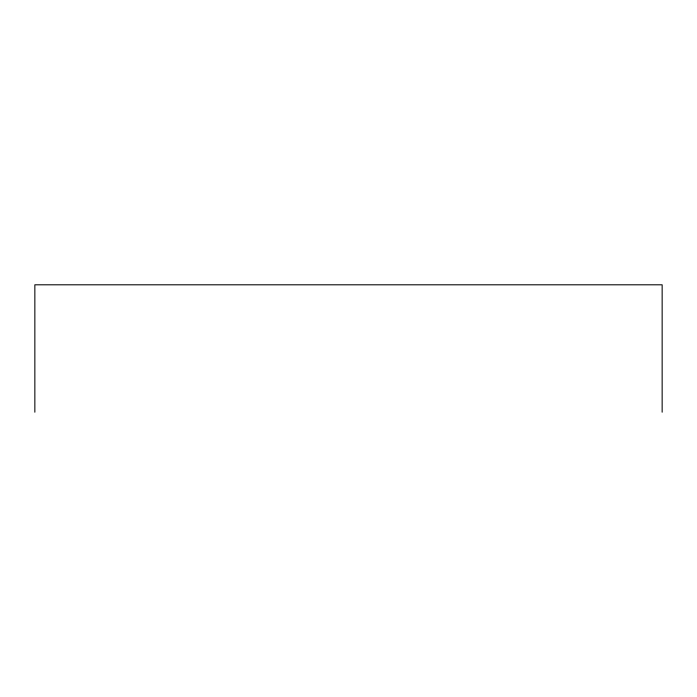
<?xml version="1.0" encoding="UTF-8"?>
<svg xmlns="http://www.w3.org/2000/svg" width="697" height="697" viewBox="0 0 697 697"><rect width="100%" height="100%" fill="white"/><g stroke="black" fill="none" stroke-linecap="round" stroke-linejoin="round"><path stroke-width="1.05" d="M662.15 412.197L662.15 284.803L34.85 284.803L34.85 412.197"/></g></svg>
